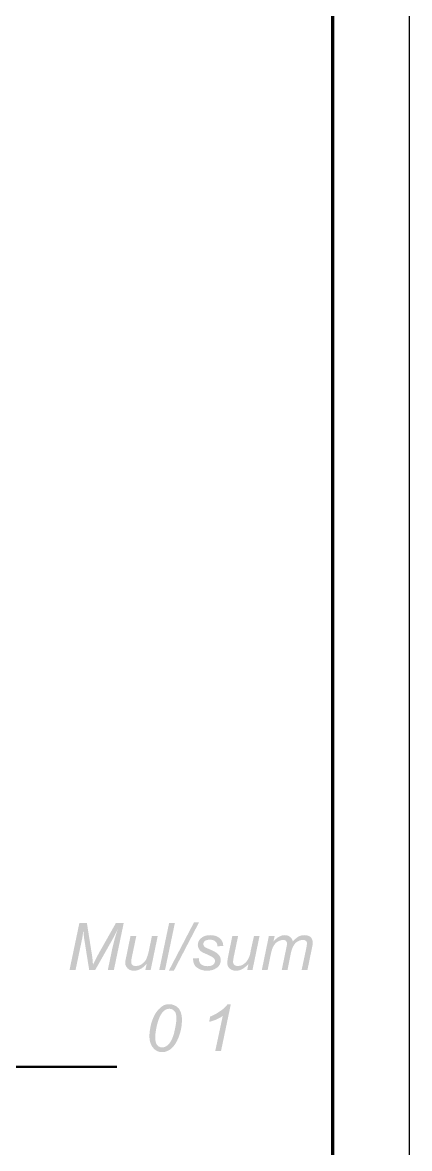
# Model space of a CAD drawing. Header units: millimetres. Extents: x 0 to 420, y 0 to 531.
# Drawn here: x 394.7 to 420, y 138.9 to 212.4 of the extents above; entities that cross this region are included whole.
import ezdxf

# ---------------------------------------------------------------- set-up
doc = ezdxf.new("R2010")
doc.units = ezdxf.units.MM
doc.header["$LTSCALE"] = 0.5
doc.layers.get('0').update_dxf_attribs({"lineweight": 60})
doc.layers.get('Defpoints').update_dxf_attribs({"color": 5})

msp = doc.modelspace()

# ---------------------------------------------------------------- hatches: boundary and pattern name
at = {"true_color": 0x000007}
for points in [[(397.79, 150.516), (398.432, 153.579), (398.926, 153.579), (399.239, 151.603), (399.239, 151.603), (399.245, 151.57), (399.25, 151.538), (399.256, 151.505), (399.261, 151.473), (399.266, 151.44), (399.27, 151.408), (399.274, 151.376), (399.278, 151.345), (399.282, 151.313), (399.286, 151.281), (399.289, 151.25), (399.292, 151.218), (399.295, 151.187), (399.298, 151.156), (399.301, 151.124), (399.303, 151.093), (399.306, 151.062), (399.308, 151.031), (399.31, 151), (399.313, 150.969), (399.315, 150.938), (399.317, 150.907), (399.319, 150.877), (399.321, 150.846), (399.321, 150.846), (399.332, 150.871), (399.343, 150.897), (399.355, 150.924), (399.368, 150.951), (399.381, 150.98), (399.395, 151.009), (399.409, 151.04), (399.425, 151.071), (399.44, 151.103), (399.457, 151.136), (399.474, 151.169), (399.492, 151.204), (399.51, 151.239), (399.529, 151.276), (399.548, 151.313), (399.569, 151.351), (399.589, 151.389), (399.61, 151.429), (399.632, 151.47), (399.654, 151.511), (399.677, 151.553), (399.701, 151.597), (399.725, 151.641), (399.749, 151.685), (400.819, 153.579), (401.33, 153.579), (400.688, 150.516), (400.292, 150.516), (400.605, 152.015), (400.605, 152.015), (400.616, 152.056), (400.626, 152.098), (400.637, 152.141), (400.648, 152.185), (400.659, 152.229), (400.671, 152.274), (400.682, 152.319), (400.694, 152.365), (400.707, 152.411), (400.719, 152.458), (400.732, 152.506), (400.745, 152.554), (400.759, 152.603), (400.773, 152.652), (400.787, 152.701), (400.802, 152.751), (400.817, 152.802), (400.832, 152.853), (400.848, 152.904), (400.864, 152.956), (400.881, 153.008), (400.899, 153.061), (400.916, 153.114), (400.935, 153.167), (400.935, 153.167), (400.922, 153.143), (400.91, 153.118), (400.897, 153.092), (400.885, 153.067), (400.873, 153.042), (400.86, 153.016), (400.847, 152.99), (400.835, 152.964), (400.822, 152.938), (400.809, 152.912), (400.796, 152.885), (400.782, 152.859), (400.769, 152.832), (400.755, 152.805), (400.741, 152.778), (400.727, 152.75), (400.713, 152.723), (400.698, 152.695), (400.684, 152.667), (400.669, 152.639), (400.653, 152.611), (400.638, 152.582), (400.622, 152.554), (400.605, 152.525), (399.469, 150.516), (399.074, 150.516), (398.761, 152.476), (398.761, 152.476), (398.757, 152.499), (398.753, 152.522), (398.75, 152.545), (398.746, 152.569), (398.743, 152.593), (398.739, 152.618), (398.736, 152.643), (398.733, 152.668), (398.73, 152.693), (398.727, 152.719), (398.725, 152.746), (398.722, 152.772), (398.719, 152.799), (398.717, 152.826), (398.715, 152.854), (398.712, 152.882), (398.71, 152.91), (398.708, 152.939), (398.706, 152.968), (398.704, 152.997), (398.701, 153.027), (398.699, 153.057), (398.697, 153.087), (398.695, 153.118), (398.695, 153.118), (398.691, 153.083), (398.687, 153.049), (398.683, 153.016), (398.679, 152.983), (398.675, 152.952), (398.671, 152.92), (398.666, 152.89), (398.662, 152.86), (398.658, 152.831), (398.654, 152.802), (398.65, 152.775), (398.646, 152.747), (398.642, 152.721), (398.638, 152.695), (398.634, 152.67), (398.629, 152.646), (398.625, 152.622), (398.621, 152.599), (398.617, 152.577), (398.613, 152.555), (398.609, 152.534), (398.605, 152.514), (398.601, 152.495), (398.596, 152.476), (398.185, 150.516), (397.79, 150.516), (398.185, 150.516)], [(403.651, 150.516), (404.294, 153.579), (404.672, 153.579), (404.03, 150.516)], [(404.277, 150.467), (405.924, 153.628), (406.253, 153.628), (404.606, 150.467)], [(410.353, 150.516), (410.814, 152.739), (411.193, 152.739), (411.11, 152.377), (411.11, 152.377), (411.129, 152.395), (411.147, 152.413), (411.164, 152.431), (411.182, 152.448), (411.199, 152.465), (411.216, 152.481), (411.232, 152.497), (411.249, 152.513), (411.265, 152.528), (411.281, 152.543), (411.296, 152.557), (411.312, 152.57), (411.327, 152.584), (411.343, 152.596), (411.358, 152.608), (411.372, 152.62), (411.387, 152.631), (411.402, 152.641), (411.417, 152.651), (411.431, 152.66), (411.446, 152.668), (411.46, 152.676), (411.475, 152.683), (411.489, 152.69), (411.503, 152.698), (411.518, 152.706), (411.532, 152.713), (411.547, 152.72), (411.561, 152.727), (411.576, 152.733), (411.59, 152.739), (411.605, 152.745), (411.619, 152.75), (411.634, 152.755), (411.649, 152.76), (411.664, 152.764), (411.679, 152.768), (411.694, 152.771), (411.709, 152.775), (411.724, 152.778), (411.74, 152.78), (411.755, 152.782), (411.771, 152.784), (411.787, 152.786), (411.803, 152.787), (411.819, 152.788), (411.835, 152.788), (411.851, 152.789), (411.868, 152.788), (411.884, 152.788), (411.9, 152.787), (411.916, 152.786), (411.931, 152.784), (411.947, 152.782), (411.962, 152.78), (411.977, 152.777), (411.992, 152.774), (412.007, 152.77), (412.022, 152.766), (412.036, 152.762), (412.051, 152.757), (412.065, 152.752), (412.079, 152.746), (412.093, 152.74), (412.106, 152.733), (412.12, 152.726), (412.133, 152.719), (412.146, 152.711), (412.159, 152.702), (412.172, 152.693), (412.185, 152.683), (412.197, 152.673), (412.197, 152.673), (412.207, 152.665), (412.217, 152.656), (412.227, 152.647), (412.237, 152.638), (412.246, 152.628), (412.255, 152.618), (412.264, 152.607), (412.273, 152.597), (412.282, 152.585), (412.29, 152.574), (412.298, 152.562), (412.306, 152.55), (412.314, 152.537), (412.321, 152.525), (412.328, 152.511), (412.335, 152.498), (412.341, 152.484), (412.347, 152.47), (412.353, 152.455), (412.359, 152.44), (412.364, 152.425), (412.369, 152.409), (412.374, 152.393), (412.378, 152.377), (412.393, 152.393), (412.407, 152.409), (412.421, 152.425), (412.436, 152.44), (412.45, 152.455), (412.465, 152.47), (412.479, 152.484), (412.494, 152.498), (412.509, 152.512), (412.523, 152.526), (412.538, 152.539), (412.553, 152.552), (412.568, 152.565), (412.583, 152.577), (412.598, 152.589), (412.613, 152.601), (412.629, 152.613), (412.644, 152.625), (412.66, 152.636), (412.676, 152.647), (412.692, 152.658), (412.708, 152.669), (412.724, 152.679), (412.74, 152.69), (412.755, 152.698), (412.77, 152.706), (412.784, 152.713), (412.799, 152.72), (412.815, 152.727), (412.83, 152.733), (412.845, 152.739), (412.861, 152.745), (412.877, 152.75), (412.893, 152.755), (412.909, 152.76), (412.926, 152.764), (412.942, 152.768), (412.959, 152.771), (412.976, 152.775), (412.993, 152.778), (413.01, 152.78), (413.027, 152.782), (413.045, 152.784), (413.063, 152.786), (413.081, 152.787), (413.099, 152.788), (413.117, 152.788), (413.136, 152.789), (413.136, 152.789), (413.158, 152.788), (413.18, 152.788), (413.201, 152.786), (413.222, 152.785), (413.242, 152.782), (413.262, 152.78), (413.282, 152.776), (413.301, 152.773), (413.319, 152.769), (413.337, 152.764), (413.355, 152.759), (413.372, 152.754), (413.389, 152.748), (413.405, 152.741), (413.421, 152.735), (413.437, 152.728), (413.452, 152.72), (413.467, 152.712), (413.481, 152.704), (413.495, 152.695), (413.509, 152.686), (413.522, 152.677), (413.535, 152.667), (413.547, 152.657), (413.547, 152.657), (413.557, 152.646), (413.567, 152.635), (413.576, 152.624), (413.585, 152.612), (413.594, 152.599), (413.602, 152.586), (413.61, 152.573), (413.618, 152.559), (413.625, 152.544), (413.632, 152.529), (413.638, 152.514), (413.644, 152.498), (413.649, 152.482), (413.654, 152.466), (413.659, 152.449), (413.663, 152.431), (413.667, 152.413), (413.67, 152.395), (413.673, 152.377), (413.675, 152.358), (413.677, 152.338), (413.678, 152.319), (413.679, 152.299), (413.679, 152.278), (413.679, 152.278), (413.679, 152.27), (413.679, 152.261), (413.678, 152.251), (413.678, 152.241), (413.677, 152.231), (413.676, 152.22), (413.675, 152.208), (413.673, 152.196), (413.672, 152.184), (413.67, 152.171), (413.669, 152.158), (413.667, 152.144), (413.664, 152.13), (413.662, 152.116), (413.66, 152.101), (413.657, 152.085), (413.654, 152.07), (413.651, 152.054), (413.648, 152.037), (413.645, 152.02), (413.641, 152.003), (413.637, 151.985), (413.634, 151.967), (413.629, 151.949), (413.629, 151.949), (413.333, 150.516), (412.954, 150.516), (413.267, 151.982), (413.267, 151.982), (413.269, 151.996), (413.271, 152.01), (413.273, 152.024), (413.275, 152.038), (413.277, 152.051), (413.279, 152.065), (413.281, 152.078), (413.283, 152.09), (413.285, 152.103), (413.287, 152.115), (413.288, 152.127), (413.29, 152.138), (413.291, 152.149), (413.293, 152.16), (413.294, 152.171), (413.295, 152.181), (413.296, 152.19), (413.297, 152.199), (413.298, 152.208), (413.299, 152.217), (413.299, 152.224), (413.3, 152.232), (413.3, 152.239), (413.3, 152.245), (413.3, 152.245), (413.3, 152.254), (413.3, 152.262), (413.299, 152.27), (413.299, 152.278), (413.298, 152.286), (413.297, 152.294), (413.296, 152.302), (413.294, 152.31), (413.292, 152.318), (413.29, 152.325), (413.288, 152.333), (413.286, 152.34), (413.283, 152.347), (413.28, 152.354), (413.277, 152.361), (413.273, 152.367), (413.27, 152.374), (413.265, 152.38), (413.261, 152.385), (413.256, 152.391), (413.251, 152.396), (413.246, 152.401), (413.24, 152.406), (413.234, 152.41), (413.228, 152.416), (413.222, 152.422), (413.215, 152.427), (413.208, 152.432), (413.201, 152.437), (413.194, 152.441), (413.187, 152.445), (413.179, 152.449), (413.172, 152.452), (413.164, 152.456), (413.156, 152.459), (413.148, 152.461), (413.14, 152.464), (413.131, 152.466), (413.122, 152.468), (413.114, 152.47), (413.105, 152.471), (413.095, 152.472), (413.086, 152.473), (413.077, 152.474), (413.067, 152.475), (413.057, 152.475), (413.047, 152.476), (413.037, 152.476), (413.022, 152.476), (413.008, 152.475), (412.994, 152.474), (412.979, 152.473), (412.965, 152.472), (412.95, 152.47), (412.936, 152.467), (412.921, 152.465), (412.907, 152.462), (412.893, 152.459), (412.878, 152.455), (412.864, 152.451), (412.849, 152.447), (412.835, 152.442), (412.821, 152.437), (412.806, 152.432), (412.792, 152.426), (412.777, 152.42), (412.763, 152.414), (412.749, 152.407), (412.734, 152.4), (412.72, 152.393), (412.705, 152.385), (412.691, 152.377), (412.677, 152.369), (412.663, 152.36), (412.649, 152.351), (412.636, 152.341), (412.623, 152.332), (412.61, 152.322), (412.598, 152.311), (412.586, 152.301), (412.574, 152.29), (412.563, 152.279), (412.552, 152.267), (412.541, 152.256), (412.53, 152.244), (412.52, 152.231), (412.509, 152.219), (412.499, 152.206), (412.49, 152.193), (412.48, 152.18), (412.471, 152.167), (412.462, 152.153), (412.453, 152.14), (412.444, 152.126), (412.436, 152.111), (412.427, 152.097), (412.419, 152.084), (412.411, 152.071), (412.403, 152.056), (412.395, 152.041), (412.386, 152.025), (412.378, 152.008), (412.37, 151.99), (412.362, 151.972), (412.354, 151.953), (412.346, 151.933), (412.339, 151.913), (412.331, 151.891), (412.323, 151.869), (412.316, 151.847), (412.308, 151.823), (412.301, 151.799), (412.293, 151.775), (412.286, 151.75), (412.279, 151.724), (412.272, 151.698), (412.266, 151.671), (412.259, 151.643), (412.253, 151.615), (412.246, 151.587), (412.246, 151.587), (412.032, 150.516), (411.654, 150.516), (411.966, 152.015), (411.966, 152.015), (411.969, 152.027), (411.971, 152.039), (411.973, 152.051), (411.975, 152.063), (411.977, 152.074), (411.979, 152.085), (411.98, 152.096), (411.982, 152.107), (411.984, 152.117), (411.986, 152.127), (411.988, 152.137), (411.989, 152.146), (411.991, 152.156), (411.992, 152.164), (411.993, 152.173), (411.995, 152.181), (411.996, 152.188), (411.997, 152.195), (411.997, 152.202), (411.998, 152.208), (411.999, 152.214), (411.999, 152.22), (411.999, 152.224), (411.999, 152.229), (411.999, 152.229), (411.999, 152.239), (411.999, 152.249), (411.998, 152.258), (411.997, 152.267), (411.995, 152.276), (411.994, 152.285), (411.992, 152.293), (411.99, 152.301), (411.987, 152.309), (411.985, 152.317), (411.982, 152.324), (411.979, 152.332), (411.976, 152.339), (411.972, 152.346), (411.969, 152.353), (411.965, 152.359), (411.962, 152.366), (411.958, 152.372), (411.954, 152.379), (411.95, 152.385), (411.946, 152.391), (411.942, 152.398), (411.938, 152.404), (411.934, 152.41), (411.927, 152.416), (411.921, 152.422), (411.914, 152.427), (411.908, 152.432), (411.901, 152.437), (411.894, 152.441), (411.887, 152.445), (411.879, 152.449), (411.872, 152.452), (411.864, 152.456), (411.857, 152.459), (411.849, 152.461), (411.841, 152.464), (411.834, 152.466), (411.826, 152.468), (411.818, 152.47), (411.81, 152.471), (411.802, 152.472), (411.793, 152.473), (411.785, 152.474), (411.777, 152.475), (411.769, 152.475), (411.761, 152.476), (411.752, 152.476), (411.738, 152.476), (411.724, 152.475), (411.71, 152.474), (411.696, 152.473), (411.682, 152.472), (411.668, 152.47), (411.655, 152.467), (411.641, 152.465), (411.627, 152.462), (411.613, 152.459), (411.6, 152.455), (411.586, 152.451), (411.572, 152.447), (411.558, 152.442), (411.544, 152.437), (411.529, 152.432), (411.515, 152.426), (411.5, 152.42), (411.485, 152.414), (411.47, 152.407), (411.455, 152.4), (411.439, 152.393), (411.423, 152.385), (411.407, 152.377), (411.392, 152.369), (411.378, 152.36), (411.364, 152.351), (411.35, 152.341), (411.337, 152.332), (411.324, 152.321), (411.31, 152.311), (411.297, 152.3), (411.285, 152.289), (411.272, 152.278), (411.26, 152.266), (411.248, 152.254), (411.236, 152.241), (411.225, 152.228), (411.214, 152.215), (411.203, 152.201), (411.192, 152.187), (411.182, 152.173), (411.172, 152.159), (411.162, 152.144), (411.153, 152.128), (411.144, 152.113), (411.135, 152.097), (411.127, 152.081), (411.117, 152.066), (411.107, 152.05), (411.097, 152.034), (411.088, 152.018), (411.079, 152), (411.071, 151.982), (411.062, 151.964), (411.054, 151.945), (411.046, 151.925), (411.039, 151.905), (411.031, 151.884), (411.024, 151.862), (411.017, 151.841), (411.01, 151.818), (411.003, 151.795), (410.996, 151.772), (410.99, 151.748), (410.983, 151.724), (410.977, 151.699), (410.97, 151.674), (410.964, 151.649), (410.958, 151.623), (410.952, 151.597), (410.946, 151.57), (410.946, 151.57), (410.732, 150.516), (410.353, 150.516), (410.732, 150.516)], [(407.307, 145.214), (407.801, 147.52), (407.801, 147.52), (407.774, 147.499), (407.745, 147.479), (407.717, 147.459), (407.687, 147.44), (407.656, 147.421), (407.625, 147.402), (407.592, 147.384), (407.559, 147.366), (407.525, 147.348), (407.49, 147.331), (407.454, 147.314), (407.418, 147.297), (407.38, 147.281), (407.342, 147.265), (407.303, 147.25), (407.263, 147.234), (407.222, 147.219), (407.18, 147.205), (407.138, 147.191), (407.094, 147.177), (407.05, 147.163), (407.005, 147.15), (406.958, 147.137), (406.912, 147.124), (406.912, 147.124), (406.977, 147.47), (406.977, 147.47), (407.002, 147.481), (407.026, 147.491), (407.051, 147.501), (407.075, 147.512), (407.099, 147.522), (407.123, 147.533), (407.147, 147.544), (407.17, 147.554), (407.194, 147.565), (407.217, 147.577), (407.24, 147.588), (407.264, 147.6), (407.287, 147.612), (407.31, 147.624), (407.333, 147.637), (407.356, 147.65), (407.378, 147.663), (407.401, 147.676), (407.424, 147.69), (407.447, 147.705), (407.469, 147.719), (407.492, 147.735), (407.515, 147.75), (407.537, 147.767), (407.537, 147.767), (407.56, 147.781), (407.582, 147.795), (407.604, 147.81), (407.625, 147.824), (407.646, 147.838), (407.666, 147.853), (407.687, 147.867), (407.706, 147.881), (407.725, 147.895), (407.744, 147.908), (407.762, 147.922), (407.78, 147.935), (407.797, 147.949), (407.814, 147.962), (407.83, 147.975), (407.846, 147.987), (407.861, 148), (407.875, 148.012), (407.889, 148.024), (407.902, 148.036), (407.915, 148.047), (407.927, 148.058), (407.938, 148.069), (407.949, 148.079), (407.957, 148.088), (407.965, 148.096), (407.973, 148.104), (407.981, 148.112), (407.988, 148.121), (407.995, 148.129), (408.003, 148.137), (408.01, 148.145), (408.017, 148.154), (408.024, 148.162), (408.031, 148.17), (408.037, 148.178), (408.044, 148.187), (408.051, 148.195), (408.057, 148.203), (408.064, 148.211), (408.07, 148.219), (408.076, 148.228), (408.083, 148.236), (408.089, 148.244), (408.095, 148.252), (408.101, 148.261), (408.107, 148.269), (408.114, 148.277), (408.328, 148.277), (407.685, 145.214), (407.307, 145.214), (407.685, 145.214)]]:
    msp.add_hatch(color=7, dxfattribs=at).paths.add_polyline_path(points)
h = msp.add_hatch(color=7, dxfattribs=at)
h.paths.add_polyline_path([(402.828, 150.912), (402.828, 150.912), (402.795, 150.875), (402.762, 150.841), (402.729, 150.807), (402.695, 150.776), (402.661, 150.746), (402.628, 150.717), (402.594, 150.69), (402.56, 150.665), (402.526, 150.641), (402.491, 150.618), (402.457, 150.597), (402.423, 150.578), (402.388, 150.56), (402.354, 150.544), (402.319, 150.53), (402.284, 150.516), (402.249, 150.505), (402.215, 150.495), (402.18, 150.486), (402.145, 150.479), (402.11, 150.474), (402.075, 150.47), (402.04, 150.468), (402.005, 150.467), (402.005, 150.467), (401.984, 150.467), (401.964, 150.468), (401.944, 150.469), (401.924, 150.471), (401.904, 150.473), (401.885, 150.476), (401.866, 150.48), (401.847, 150.483), (401.828, 150.488), (401.81, 150.493), (401.792, 150.498), (401.774, 150.504), (401.757, 150.51), (401.74, 150.517), (401.723, 150.525), (401.707, 150.533), (401.691, 150.541), (401.676, 150.55), (401.661, 150.56), (401.647, 150.57), (401.632, 150.58), (401.619, 150.592), (401.606, 150.603), (401.593, 150.615), (401.581, 150.628), (401.569, 150.64), (401.558, 150.653), (401.547, 150.666), (401.536, 150.679), (401.526, 150.693), (401.516, 150.706), (401.507, 150.72), (401.498, 150.734), (401.489, 150.748), (401.481, 150.763), (401.474, 150.778), (401.467, 150.793), (401.46, 150.808), (401.455, 150.824), (401.449, 150.84), (401.445, 150.856), (401.44, 150.872), (401.437, 150.889), (401.434, 150.906), (401.432, 150.923), (401.43, 150.941), (401.429, 150.959), (401.429, 150.977), (401.429, 150.977), (401.429, 150.988), (401.429, 151), (401.43, 151.012), (401.431, 151.025), (401.433, 151.039), (401.434, 151.054), (401.437, 151.07), (401.439, 151.087), (401.442, 151.104), (401.444, 151.122), (401.448, 151.141), (401.451, 151.161), (401.455, 151.181), (401.459, 151.202), (401.463, 151.224), (401.468, 151.247), (401.472, 151.27), (401.477, 151.295), (401.482, 151.32), (401.488, 151.345), (401.493, 151.372), (401.499, 151.399), (401.505, 151.426), (401.511, 151.455), (401.511, 151.455), (401.774, 152.739), (402.153, 152.739), (401.857, 151.323), (401.857, 151.323), (401.853, 151.307), (401.849, 151.291), (401.846, 151.276), (401.843, 151.261), (401.84, 151.247), (401.838, 151.233), (401.835, 151.22), (401.833, 151.207), (401.832, 151.194), (401.83, 151.182), (401.829, 151.17), (401.828, 151.159), (401.827, 151.147), (401.826, 151.137), (401.825, 151.126), (401.825, 151.116), (401.825, 151.106), (401.824, 151.096), (401.824, 151.087), (401.824, 151.078), (401.824, 151.069), (401.824, 151.06), (401.824, 151.052), (401.824, 151.043), (401.824, 151.033), (401.824, 151.023), (401.825, 151.013), (401.825, 151.004), (401.826, 150.994), (401.827, 150.985), (401.828, 150.975), (401.83, 150.966), (401.832, 150.958), (401.833, 150.949), (401.836, 150.94), (401.838, 150.932), (401.841, 150.924), (401.844, 150.916), (401.847, 150.908), (401.851, 150.901), (401.854, 150.893), (401.858, 150.886), (401.863, 150.879), (401.868, 150.872), (401.873, 150.865), (401.878, 150.858), (401.884, 150.852), (401.89, 150.846), (401.89, 150.846), (401.896, 150.84), (401.903, 150.834), (401.91, 150.829), (401.917, 150.824), (401.925, 150.819), (401.933, 150.815), (401.941, 150.81), (401.949, 150.807), (401.958, 150.803), (401.967, 150.8), (401.977, 150.797), (401.986, 150.794), (401.996, 150.792), (402.006, 150.79), (402.017, 150.788), (402.027, 150.786), (402.038, 150.784), (402.049, 150.783), (402.061, 150.782), (402.072, 150.781), (402.084, 150.781), (402.096, 150.78), (402.108, 150.78), (402.12, 150.78), (402.12, 150.78), (402.133, 150.78), (402.145, 150.78), (402.158, 150.781), (402.171, 150.781), (402.184, 150.782), (402.197, 150.783), (402.21, 150.784), (402.223, 150.786), (402.236, 150.788), (402.25, 150.79), (402.263, 150.792), (402.277, 150.794), (402.29, 150.797), (402.303, 150.8), (402.317, 150.803), (402.33, 150.807), (402.343, 150.81), (402.356, 150.815), (402.369, 150.819), (402.382, 150.824), (402.395, 150.829), (402.408, 150.834), (402.42, 150.84), (402.433, 150.846), (402.445, 150.854), (402.457, 150.862), (402.469, 150.87), (402.481, 150.879), (402.493, 150.887), (402.504, 150.895), (402.516, 150.904), (402.527, 150.912), (402.538, 150.921), (402.549, 150.929), (402.56, 150.938), (402.571, 150.947), (402.582, 150.955), (402.592, 150.964), (402.603, 150.973), (402.613, 150.982), (402.624, 150.992), (402.634, 151.001), (402.645, 151.01), (402.655, 151.02), (402.665, 151.03), (402.676, 151.04), (402.686, 151.05), (402.696, 151.06), (402.705, 151.07), (402.713, 151.081), (402.721, 151.092), (402.729, 151.104), (402.737, 151.115), (402.745, 151.127), (402.753, 151.139), (402.761, 151.152), (402.769, 151.165), (402.776, 151.177), (402.784, 151.191), (402.791, 151.204), (402.798, 151.217), (402.805, 151.231), (402.812, 151.245), (402.818, 151.259), (402.825, 151.273), (402.831, 151.287), (402.836, 151.301), (402.842, 151.315), (402.847, 151.329), (402.852, 151.344), (402.857, 151.358), (402.861, 151.373), (402.865, 151.383), (402.869, 151.394), (402.873, 151.406), (402.878, 151.418), (402.882, 151.431), (402.886, 151.444), (402.89, 151.458), (402.895, 151.472), (402.899, 151.487), (402.903, 151.502), (402.908, 151.519), (402.912, 151.535), (402.917, 151.552), (402.922, 151.57), (402.927, 151.589), (402.932, 151.608), (402.937, 151.628), (402.942, 151.648), (402.947, 151.669), (402.953, 151.691), (402.959, 151.713), (402.964, 151.736), (402.97, 151.76), (402.976, 151.784), (403.174, 152.739), (403.553, 152.739), (403.092, 150.516), (402.746, 150.516)])
h.paths.add_polyline_path([(402.828, 150.912), (402.746, 150.516)])
h = msp.add_hatch(color=7, dxfattribs=at)
edge = h.paths.add_edge_path()
edge.add_line((405.858, 151.274), (406.236, 151.29))
edge.add_spline(control_points=[(406.236, 151.29), (406.236, 151.191), (406.253, 151.093), (406.286, 151.027), (406.286, 151.027), (406.319, 150.944), (406.385, 150.879), (406.483, 150.829), (406.483, 150.829), (406.566, 150.78), (406.665, 150.763), (406.796, 150.763), (406.796, 150.763), (406.961, 150.763), (407.093, 150.796), (407.175, 150.862), (407.175, 150.862), (407.257, 150.928), (407.29, 151.01), (407.29, 151.093), (407.29, 151.093), (407.29, 151.159), (407.274, 151.224), (407.224, 151.274), (407.224, 151.274), (407.159, 151.34), (407.043, 151.406), (406.846, 151.504), (406.846, 151.504), (406.648, 151.587), (406.516, 151.636), (406.451, 151.685), (406.451, 151.685), (406.368, 151.735), (406.286, 151.801), (406.253, 151.883), (406.253, 151.883), (406.204, 151.965), (406.171, 152.048), (406.171, 152.146), (406.171, 152.146), (406.171, 152.328), (406.253, 152.476), (406.385, 152.591), (406.385, 152.591), (406.516, 152.723), (406.714, 152.789), (406.977, 152.789), (406.977, 152.789), (407.241, 152.789), (407.455, 152.723), (407.603, 152.591), (407.603, 152.591), (407.751, 152.459), (407.834, 152.295), (407.834, 152.081)], knot_values=[0, 0, 0, 0, 0.017857, 0.017857, 0.017857, 0.017857, 0.035714, 0.035714, 0.035714, 0.035714, 0.053571, 0.053571, 0.053571, 0.053571, 0.071429, 0.071429, 0.071429, 0.071429, 0.089286, 0.089286, 0.089286, 0.089286, 0.107143, 0.107143, 0.107143, 0.107143, 0.125, 0.125, 0.125, 0.125, 0.142857, 0.142857, 0.142857, 0.142857, 0.160714, 0.160714, 0.160714, 0.160714, 0.178571, 0.178571, 0.178571, 0.178571, 0.196429, 0.196429, 0.196429, 0.196429, 0.214286, 0.214286, 0.214286, 0.214286, 0.232143, 0.232143, 0.232143, 0.232143, 1, 1, 1, 1], degree=3, periodic=0)
edge.add_line((407.834, 152.081), (407.455, 152.064))
edge.add_spline(control_points=[(407.455, 152.064), (407.455, 152.196), (407.406, 152.295), (407.323, 152.377), (407.323, 152.377), (407.224, 152.459), (407.109, 152.492), (406.944, 152.492), (406.944, 152.492), (406.813, 152.492), (406.714, 152.459), (406.632, 152.41), (406.632, 152.41), (406.566, 152.344), (406.533, 152.278), (406.533, 152.212), (406.533, 152.212), (406.533, 152.146), (406.566, 152.081), (406.615, 152.031), (406.615, 152.031), (406.665, 151.982), (406.78, 151.932), (406.944, 151.867), (406.944, 151.867), (407.241, 151.735), (407.422, 151.636), (407.488, 151.554), (407.488, 151.554), (407.62, 151.438), (407.669, 151.307), (407.669, 151.142), (407.669, 151.142), (407.669, 151.027), (407.636, 150.928), (407.57, 150.813), (407.57, 150.813), (407.504, 150.714), (407.406, 150.632), (407.257, 150.566), (407.257, 150.566), (407.126, 150.5), (406.961, 150.467), (406.78, 150.467), (406.78, 150.467), (406.516, 150.467), (406.302, 150.533), (406.121, 150.665), (406.121, 150.665), (405.94, 150.78), (405.858, 150.994), (405.858, 151.274)], knot_values=[0, 0, 0, 0, 0.019231, 0.019231, 0.019231, 0.019231, 0.038462, 0.038462, 0.038462, 0.038462, 0.057692, 0.057692, 0.057692, 0.057692, 0.076923, 0.076923, 0.076923, 0.076923, 0.096154, 0.096154, 0.096154, 0.096154, 0.115385, 0.115385, 0.115385, 0.115385, 0.134615, 0.134615, 0.134615, 0.134615, 0.153846, 0.153846, 0.153846, 0.153846, 0.173077, 0.173077, 0.173077, 0.173077, 0.192308, 0.192308, 0.192308, 0.192308, 0.211538, 0.211538, 0.211538, 0.211538, 0.230769, 0.230769, 0.230769, 0.230769, 1, 1, 1, 1], degree=3, periodic=0)
h = msp.add_hatch(color=7, dxfattribs=at)
h.paths.add_polyline_path([(409.48, 150.912), (409.48, 150.912), (409.447, 150.875), (409.414, 150.841), (409.381, 150.807), (409.347, 150.776), (409.314, 150.746), (409.28, 150.717), (409.246, 150.69), (409.212, 150.665), (409.179, 150.641), (409.145, 150.618), (409.111, 150.597), (409.077, 150.578), (409.043, 150.56), (409.009, 150.544), (408.975, 150.53), (408.941, 150.516), (408.907, 150.505), (408.874, 150.495), (408.84, 150.486), (408.806, 150.479), (408.773, 150.474), (408.74, 150.47), (408.706, 150.468), (408.673, 150.467), (408.673, 150.467), (408.651, 150.467), (408.629, 150.468), (408.608, 150.469), (408.587, 150.471), (408.566, 150.473), (408.546, 150.476), (408.527, 150.48), (408.507, 150.483), (408.489, 150.488), (408.47, 150.493), (408.452, 150.498), (408.435, 150.504), (408.417, 150.51), (408.4, 150.517), (408.384, 150.525), (408.367, 150.533), (408.351, 150.541), (408.335, 150.55), (408.32, 150.56), (408.304, 150.57), (408.289, 150.58), (408.274, 150.592), (408.26, 150.603), (408.245, 150.615), (408.233, 150.628), (408.222, 150.64), (408.211, 150.653), (408.2, 150.666), (408.19, 150.679), (408.18, 150.693), (408.171, 150.706), (408.163, 150.72), (408.155, 150.734), (408.147, 150.748), (408.141, 150.763), (408.134, 150.778), (408.128, 150.793), (408.123, 150.808), (408.118, 150.824), (408.114, 150.84), (408.11, 150.856), (408.106, 150.872), (408.104, 150.889), (408.101, 150.906), (408.099, 150.923), (408.098, 150.941), (408.097, 150.959), (408.097, 150.977), (408.097, 150.977), (408.097, 150.988), (408.097, 151), (408.098, 151.012), (408.099, 151.025), (408.099, 151.039), (408.1, 151.054), (408.102, 151.07), (408.103, 151.087), (408.105, 151.104), (408.107, 151.122), (408.109, 151.141), (408.111, 151.161), (408.114, 151.181), (408.117, 151.202), (408.12, 151.224), (408.124, 151.247), (408.128, 151.27), (408.132, 151.295), (408.136, 151.32), (408.141, 151.345), (408.146, 151.372), (408.151, 151.399), (408.157, 151.426), (408.163, 151.455), (408.163, 151.455), (408.426, 152.739), (408.805, 152.739), (408.509, 151.323), (408.509, 151.323), (408.507, 151.307), (408.505, 151.291), (408.503, 151.276), (408.501, 151.261), (408.499, 151.247), (408.497, 151.233), (408.495, 151.22), (408.493, 151.207), (408.491, 151.194), (408.489, 151.182), (408.488, 151.17), (408.486, 151.159), (408.485, 151.147), (408.483, 151.137), (408.482, 151.126), (408.481, 151.116), (408.48, 151.106), (408.479, 151.096), (408.478, 151.087), (408.477, 151.078), (408.477, 151.069), (408.476, 151.06), (408.476, 151.052), (408.476, 151.043), (408.476, 151.033), (408.476, 151.023), (408.477, 151.013), (408.478, 151.004), (408.48, 150.994), (408.482, 150.985), (408.484, 150.975), (408.486, 150.966), (408.489, 150.958), (408.492, 150.949), (408.495, 150.94), (408.498, 150.932), (408.502, 150.924), (408.506, 150.916), (408.51, 150.908), (408.515, 150.901), (408.519, 150.893), (408.524, 150.886), (408.53, 150.879), (408.535, 150.872), (408.54, 150.865), (408.546, 150.858), (408.552, 150.852), (408.558, 150.846), (408.558, 150.846), (408.564, 150.84), (408.571, 150.834), (408.577, 150.829), (408.584, 150.824), (408.591, 150.819), (408.598, 150.815), (408.606, 150.81), (408.614, 150.807), (408.621, 150.803), (408.63, 150.8), (408.638, 150.797), (408.647, 150.794), (408.655, 150.792), (408.665, 150.79), (408.674, 150.788), (408.684, 150.786), (408.694, 150.784), (408.704, 150.783), (408.715, 150.782), (408.725, 150.781), (408.737, 150.781), (408.748, 150.78), (408.76, 150.78), (408.772, 150.78), (408.772, 150.78), (408.786, 150.78), (408.801, 150.78), (408.815, 150.781), (408.828, 150.781), (408.842, 150.782), (408.856, 150.783), (408.869, 150.784), (408.883, 150.786), (408.896, 150.788), (408.909, 150.79), (408.922, 150.792), (408.935, 150.794), (408.948, 150.797), (408.96, 150.8), (408.973, 150.803), (408.986, 150.807), (408.998, 150.81), (409.011, 150.815), (409.023, 150.819), (409.036, 150.824), (409.048, 150.829), (409.06, 150.834), (409.073, 150.84), (409.085, 150.846), (409.097, 150.854), (409.11, 150.862), (409.122, 150.87), (409.134, 150.879), (409.146, 150.887), (409.159, 150.895), (409.171, 150.904), (409.183, 150.912), (409.194, 150.921), (409.206, 150.929), (409.218, 150.938), (409.229, 150.947), (409.24, 150.955), (409.251, 150.964), (409.262, 150.973), (409.273, 150.982), (409.283, 150.992), (409.293, 151.001), (409.303, 151.01), (409.313, 151.02), (409.322, 151.03), (409.331, 151.04), (409.34, 151.05), (409.348, 151.06), (409.357, 151.07), (409.365, 151.081), (409.373, 151.092), (409.381, 151.104), (409.389, 151.115), (409.398, 151.127), (409.406, 151.139), (409.414, 151.152), (409.422, 151.165), (409.43, 151.177), (409.437, 151.191), (409.445, 151.204), (409.453, 151.217), (409.46, 151.231), (409.468, 151.245), (409.475, 151.259), (409.483, 151.273), (409.49, 151.287), (409.497, 151.301), (409.504, 151.315), (409.51, 151.329), (409.517, 151.344), (409.523, 151.358), (409.53, 151.373), (409.534, 151.383), (409.538, 151.394), (409.542, 151.406), (409.546, 151.418), (409.55, 151.431), (409.554, 151.444), (409.558, 151.458), (409.562, 151.472), (409.567, 151.487), (409.571, 151.502), (409.575, 151.519), (409.579, 151.535), (409.583, 151.552), (409.587, 151.57), (409.591, 151.589), (409.595, 151.608), (409.6, 151.628), (409.604, 151.648), (409.608, 151.669), (409.612, 151.691), (409.616, 151.713), (409.62, 151.736), (409.624, 151.76), (409.628, 151.784), (409.842, 152.739), (410.205, 152.739), (409.744, 150.516), (409.398, 150.516)])
h.paths.add_polyline_path([(409.48, 150.912), (409.398, 150.516)])
h = msp.add_hatch(color=7, dxfattribs=at)
edge = h.paths.add_edge_path()
edge.add_spline(control_points=[(403.009, 146.219), (403.009, 146.466), (403.059, 146.729), (403.124, 147.009), (403.124, 147.009), (403.207, 147.273), (403.289, 147.487), (403.388, 147.651), (403.388, 147.651), (403.487, 147.8), (403.586, 147.931), (403.684, 148.014), (403.684, 148.014), (403.783, 148.112), (403.882, 148.178), (403.981, 148.228), (403.981, 148.228), (404.079, 148.261), (404.195, 148.277), (404.31, 148.277), (404.31, 148.277), (404.541, 148.277), (404.738, 148.195), (404.903, 148.03), (404.903, 148.03), (405.051, 147.849), (405.133, 147.602), (405.133, 147.273), (405.133, 147.273), (405.133, 146.927), (405.084, 146.598), (404.969, 146.268), (404.969, 146.268), (404.837, 145.873), (404.656, 145.577), (404.442, 145.379), (404.442, 145.379), (404.261, 145.231), (404.063, 145.149), (403.832, 145.149), (403.832, 145.149), (403.602, 145.149), (403.404, 145.247), (403.256, 145.429), (403.256, 145.429), (403.092, 145.61), (403.009, 145.873), (403.009, 146.219)], knot_values=[0, 0, 0, 0, 0.020833, 0.020833, 0.020833, 0.020833, 0.041667, 0.041667, 0.041667, 0.041667, 0.0625, 0.0625, 0.0625, 0.0625, 0.083333, 0.083333, 0.083333, 0.083333, 0.104167, 0.104167, 0.104167, 0.104167, 0.125, 0.125, 0.125, 0.125, 0.145833, 0.145833, 0.145833, 0.145833, 0.166667, 0.166667, 0.166667, 0.166667, 0.1875, 0.1875, 0.1875, 0.1875, 0.208333, 0.208333, 0.208333, 0.208333, 0.229167, 0.229167, 0.229167, 0.229167, 1, 1, 1, 1], degree=3, periodic=0)
edge = h.paths.add_edge_path()
edge.add_spline(control_points=[(403.388, 146.12), (403.388, 145.923), (403.421, 145.774), (403.47, 145.676), (403.47, 145.676), (403.553, 145.527), (403.684, 145.461), (403.849, 145.461), (403.849, 145.461), (403.997, 145.461), (404.129, 145.527), (404.261, 145.659), (404.261, 145.659), (404.425, 145.84), (404.557, 146.12), (404.639, 146.482), (404.639, 146.482), (404.722, 146.828), (404.771, 147.124), (404.771, 147.355), (404.771, 147.355), (404.771, 147.586), (404.738, 147.734), (404.639, 147.833), (404.639, 147.833), (404.557, 147.931), (404.458, 147.981), (404.31, 147.981), (404.31, 147.981), (404.211, 147.981), (404.112, 147.948), (404.03, 147.898), (404.03, 147.898), (403.948, 147.849), (403.865, 147.767), (403.783, 147.635), (403.783, 147.635), (403.668, 147.454), (403.569, 147.19), (403.487, 146.845), (403.487, 146.845), (403.421, 146.548), (403.388, 146.301), (403.388, 146.12)], knot_values=[0, 0, 0, 0, 0.022727, 0.022727, 0.022727, 0.022727, 0.045455, 0.045455, 0.045455, 0.045455, 0.068182, 0.068182, 0.068182, 0.068182, 0.090909, 0.090909, 0.090909, 0.090909, 0.113636, 0.113636, 0.113636, 0.113636, 0.136364, 0.136364, 0.136364, 0.136364, 0.159091, 0.159091, 0.159091, 0.159091, 0.181818, 0.181818, 0.181818, 0.181818, 0.204545, 0.204545, 0.204545, 0.204545, 0.227273, 0.227273, 0.227273, 0.227273, 1, 1, 1, 1], degree=3, periodic=0)

# ---------------------------------------------------------------- linework, layer by layer
at = {"lineweight": 100}
msp.add_lwpolyline([(20, 5), (415, 5), (415, 292), (20, 292)], close=True, dxfattribs=at)
at = {"color": 7, "linetype": 'Continuous', "lineweight": 50, "true_color": 0x000007}
msp.add_lwpolyline([(400.885, 144.194), (298.881, 144.194), (298.881, 144.194)], dxfattribs=at)
at = {"layer": 'Defpoints'}
msp.add_lwpolyline([(0, 0), (420, 0), (420, 297), (0, 297)], close=True, dxfattribs=at)

doc.saveas('drawing.dxf')
